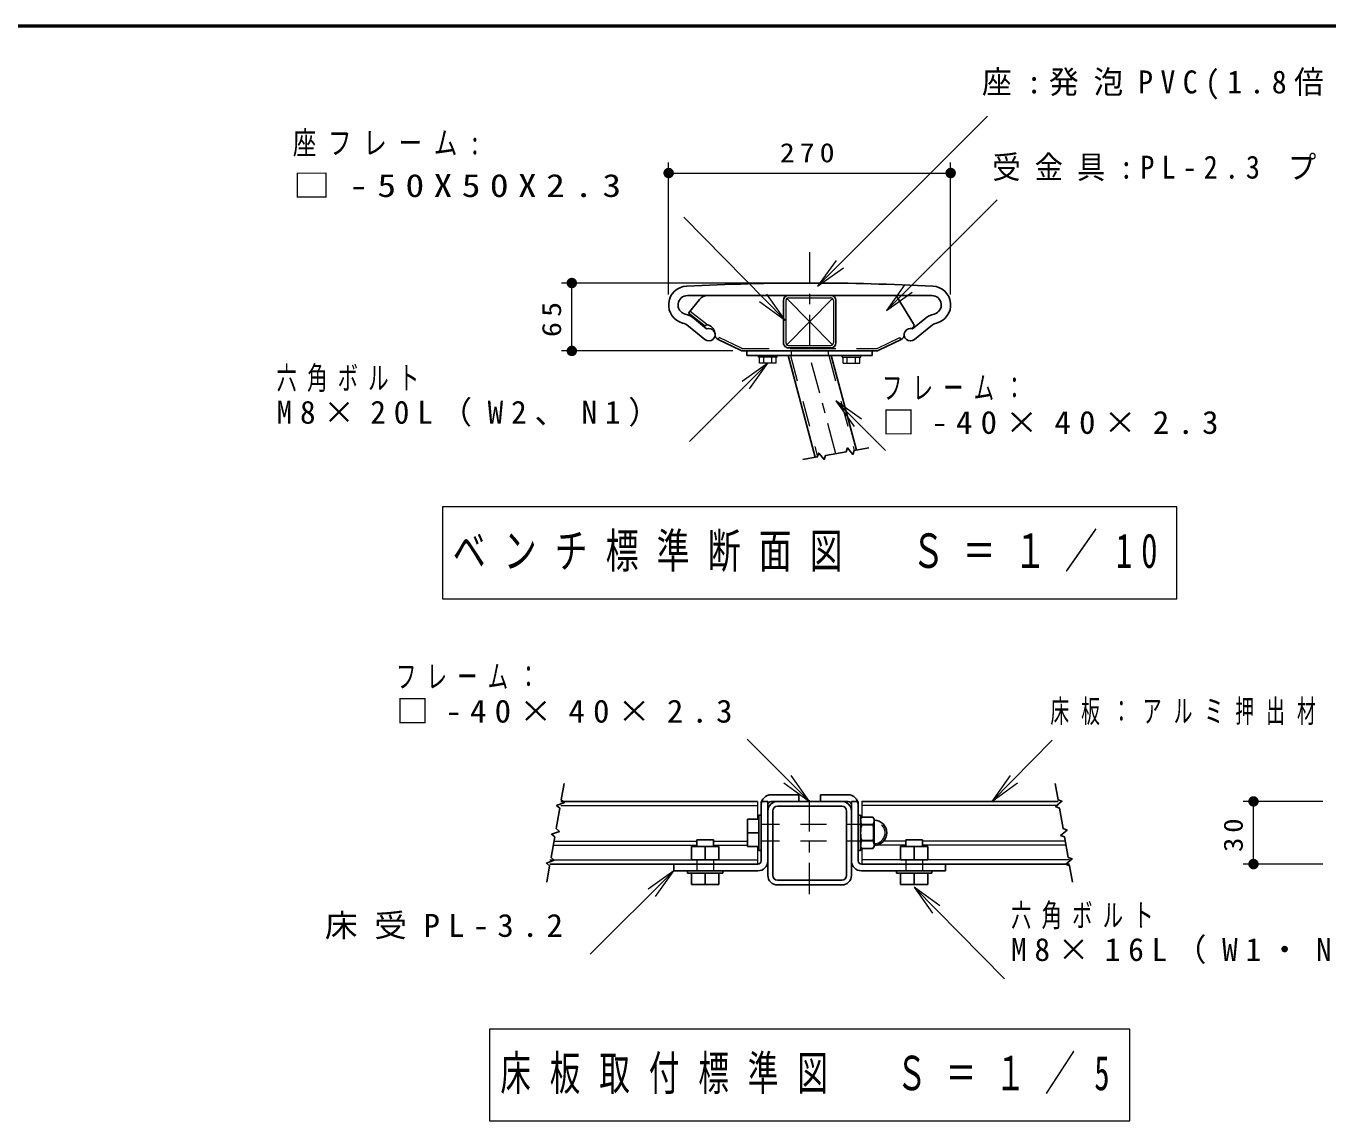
# Model space of a CAD drawing. Units: millimetres on the paper, with parts at other scales. Extents: x -385 to 0, y 0 to 267.
# Drawn here: x -190.6 to -66, y 162.2 to 267 of the extents above; entities that cross this region are included whole.
import ezdxf

# ---------------------------------------------------------------- set-up
doc = ezdxf.new("R2010")
doc.units = ezdxf.units.MM
doc.linetypes.add('USER1', pattern=[4.5, 2.5, -2])
doc.linetypes.add('USER2', pattern=[6, 3, -1, 1, -1])
doc.layers.add('LY_1', color=7, linetype='Continuous', lineweight=13)
doc.layers.add('LY_2', color=7, linetype='Continuous', lineweight=13)
doc.styles.add('ＭＳ ゴシック', font='')
doc.styles.get('ＭＳ ゴシック').set_extended_font_data('MS Gothic')

# ---------------------------------------------------------------- blocks, each defined once
blk = doc.blocks.new('open_arrow')
at = {"color": 0, "linetype": 'Continuous', "lineweight": -2}
blk.add_lwpolyline([(7.5, 1.25), (0, 0), (7.5, -1.25)], dxfattribs=at)
blk = doc.blocks.new('filled_dot')
at = {"color": 0, "linetype": 'Continuous', "lineweight": -2, "const_width": 1.25}
blk.add_lwpolyline([(-0.625, 0, 1), (0.625, 0, 1)], format="xyb", close=True, dxfattribs=at)

msp = doc.modelspace()

# ---------------------------------------------------------------- linework, layer by layer
at = {"layer": 'LY_1'}
for p, q in [((-114.808, 242.092), (-98.545, 258.356)), ((-129.072, 241.298), (-129.072, 253.928)), ((-102.072, 241.298), (-102.072, 253.928)), ((-129.072, 252.928), (-102.072, 252.928)), ((-108.218, 239.766), (-97.611, 250.373)), ((-117.92, 238.829), (-127.624, 248.703)), ((-116.572, 242.398), (-139.34, 242.398)), ((-138.34, 235.898), (-138.34, 242.398)), ((-117.842, 240.738), (-117.842, 236.658)), ((-113.389, 240.919), (-117.755, 236.478)), ((-117.755, 240.919), (-113.389, 236.478)), ((-117.612, 240.968), (-113.532, 240.968)), ((-113.302, 240.738), (-113.302, 236.658)), ((-122.934, 235.898), (-139.34, 235.898)), ((-117.612, 236.428), (-113.532, 236.428)), ((-119.572, 234.739), (-127.073, 227.238)), ((-113.072, 231.129), (-108.322, 226.378)), ((-150.722, 220.975), (-150.722, 212.175)), ((-80.422, 220.975), (-150.722, 220.975)), ((-80.422, 212.175), (-80.422, 220.975)), ((-150.722, 212.175), (-80.422, 212.175)), ((-115.572, 192.768), (-121.54, 198.736)), ((-98.127, 192.768), (-92.359, 198.649)), ((-66.452, 192.768), (-74.081, 192.768)), ((-73.081, 186.768), (-73.081, 192.768)), ((-128.572, 186.128), (-136.568, 178.132)), ((-66.452, 186.768), (-74.081, 186.768)), ((-105.572, 184.548), (-96.904, 175.8)), ((-146.222, 170.978), (-146.222, 162.178)), ((-84.922, 170.978), (-146.222, 170.978)), ((-84.922, 162.178), (-84.922, 170.978)), ((-146.222, 162.178), (-84.922, 162.178))]:
    msp.add_line(p, q, dxfattribs=at)
at = {"layer": 'LY_1', "linetype": 'USER2'}
for p, q in [((-115.572, 245.366), (-115.572, 235.448)), ((-113.056, 226.06), (-115.572, 235.448)), ((-115.572, 183.887), (-115.572, 193.408))]:
    msp.add_line(p, q, dxfattribs=at)
at = {"layer": 'LY_1', "lineweight": 25}
for p, q in [((-127.272, 241.198), (-103.872, 241.198)), ((-126.122, 240.817), (-127.155, 239.506)), ((-118.072, 240.738), (-118.072, 236.658)), ((-113.072, 240.738), (-113.072, 236.658)), ((-107.184, 241.055), (-105.617, 238.504)), ((-125.584, 238.268), (-127.155, 239.506)), ((-125.603, 236.985), (-127.163, 238.267)), ((-125.433, 238.01), (-126.591, 238.962)), ((-105.711, 238.01), (-104.553, 238.962)), ((-105.541, 236.985), (-103.982, 238.267)), ((-122.196, 235.959), (-124.34, 236.999)), ((-108.948, 235.959), (-106.804, 236.999)), ((-121.934, 235.898), (-115.572, 235.898)), ((-117.612, 236.198), (-113.532, 236.198)), ((-115.572, 235.898), (-109.21, 235.898)), ((-116.612, 193.408), (-119.252, 193.408)), ((-116.612, 192.768), (-116.612, 193.408)), ((-114.532, 193.408), (-111.892, 193.408)), ((-114.532, 192.768), (-114.532, 193.408)), ((-119.572, 192.768), (-120.212, 192.768)), ((-120.212, 187.088), (-120.212, 192.768)), ((-119.572, 187.088), (-119.572, 192.768)), ((-116.612, 192.768), (-119.252, 192.768)), ((-114.532, 192.768), (-111.892, 192.768)), ((-111.572, 192.768), (-110.932, 192.768)), ((-111.572, 187.088), (-111.572, 192.768)), ((-110.932, 187.088), (-110.932, 192.768)), ((-120.452, 191.068), (-121.512, 191.068)), ((-121.512, 191.068), (-121.512, 188.468)), ((-120.452, 191.468), (-120.212, 191.468)), ((-120.452, 188.068), (-120.452, 191.468)), ((-120.212, 191.468), (-120.212, 188.068)), ((-110.932, 191.468), (-110.692, 191.468)), ((-110.932, 188.068), (-110.932, 191.468)), ((-110.692, 191.468), (-110.692, 188.068)), ((-110.692, 191.067), (-110.576, 191.268)), ((-110.692, 188.468), (-110.692, 191.067)), ((-109.508, 191.268), (-110.576, 191.268)), ((-109.392, 191.067), (-109.508, 191.268)), ((-109.392, 188.468), (-109.392, 191.067)), ((-120.452, 189.768), (-121.512, 189.768)), ((-109.508, 190.518), (-110.576, 190.518)), ((-126.872, 187.168), (-126.872, 188.468)), ((-124.272, 188.468), (-126.872, 188.468)), ((-126.372, 188.468), (-126.372, 189.088)), ((-126.372, 189.088), (-124.772, 189.088)), ((-125.572, 187.168), (-125.572, 188.468)), ((-124.772, 188.468), (-124.772, 189.088)), ((-124.272, 187.168), (-124.272, 188.468)), ((-120.452, 188.468), (-121.512, 188.468)), ((-110.692, 188.468), (-110.576, 188.268)), ((-109.508, 189.018), (-110.576, 189.018)), ((-109.508, 188.268), (-110.576, 188.268)), ((-109.392, 188.468), (-109.508, 188.268)), ((-106.872, 187.168), (-106.872, 188.468)), ((-106.872, 188.468), (-104.272, 188.468)), ((-106.372, 188.468), (-106.372, 189.088)), ((-104.772, 189.088), (-106.372, 189.088)), ((-105.572, 187.168), (-105.572, 188.468)), ((-104.772, 188.468), (-104.772, 189.088)), ((-104.272, 187.168), (-104.272, 188.468)), ((-124.272, 187.168), (-126.872, 187.168)), ((-120.212, 188.068), (-120.452, 188.068)), ((-110.692, 188.068), (-110.932, 188.068)), ((-106.872, 187.168), (-104.272, 187.168)), ((-128.572, 186.768), (-128.572, 186.128)), ((-120.532, 186.768), (-128.572, 186.768)), ((-120.532, 186.128), (-128.572, 186.128)), ((-127.272, 186.128), (-127.272, 185.888)), ((-123.872, 186.128), (-127.272, 186.128)), ((-127.272, 185.888), (-123.872, 185.888)), ((-126.872, 185.888), (-126.872, 184.828)), ((-125.572, 185.888), (-125.572, 184.828)), ((-124.272, 185.888), (-124.272, 184.828)), ((-123.872, 185.888), (-123.872, 186.128)), ((-110.612, 186.768), (-102.572, 186.768)), ((-110.612, 186.128), (-102.572, 186.128)), ((-107.272, 185.888), (-107.272, 186.128)), ((-107.272, 186.128), (-103.872, 186.128)), ((-103.872, 185.888), (-107.272, 185.888)), ((-106.872, 185.888), (-106.872, 184.828)), ((-105.572, 185.888), (-105.572, 184.828)), ((-104.272, 185.888), (-104.272, 184.828)), ((-103.872, 186.128), (-103.872, 185.888)), ((-102.572, 186.768), (-102.572, 186.128)), ((-124.272, 184.828), (-126.872, 184.828)), ((-106.872, 184.828), (-104.272, 184.828))]:
    msp.add_line(p, q, dxfattribs=at)
at = {"layer": 'LY_1', "linetype": 'USER1'}
for p, q in [((-125.442, 238.449), (-127.013, 239.687)), ((-125.442, 238.449), (-125.584, 238.268)), ((-124.322, 236.989), (-124.221, 237.196)), ((-122.096, 236.166), (-124.221, 237.196)), ((-109.049, 236.166), (-106.923, 237.196)), ((-106.823, 236.989), (-106.923, 237.196)), ((-121.934, 236.128), (-115.572, 236.128)), ((-117.342, 235.898), (-117.342, 235.448)), ((-115.572, 236.128), (-109.21, 236.128)), ((-113.802, 235.898), (-113.802, 235.448)), ((-117.405, 235.448), (-114.806, 225.751)), ((-113.74, 235.448), (-111.307, 226.368)), ((-109.452, 190.568), (-120.212, 190.568)), ((-109.452, 188.968), (-109.452, 190.568)), ((-109.452, 188.968), (-120.212, 188.968)), ((-126.372, 187.168), (-126.372, 186.128)), ((-124.772, 187.168), (-124.772, 186.128)), ((-106.372, 187.168), (-106.372, 186.128)), ((-104.772, 187.168), (-104.772, 186.128))]:
    msp.add_line(p, q, dxfattribs=at)
at = {"layer": 'LY_1', "color": 4, "lineweight": 25}
for p, q in [((-121.572, 235.898), (-109.572, 235.898)), ((-121.572, 235.448), (-121.572, 235.898)), ((-109.572, 235.448), (-109.572, 235.898)), ((-121.572, 235.448), (-109.572, 235.448)), ((-117.643, 235.448), (-115.034, 225.711)), ((-113.502, 235.448), (-111.079, 226.409))]:
    msp.add_line(p, q, dxfattribs=at)
at = {"layer": 'LY_1', "color": 4}
for p, q in [((-120.472, 235.288), (-120.472, 235.448)), ((-118.672, 235.289), (-120.472, 235.289)), ((-120.362, 234.738), (-120.362, 235.288)), ((-118.782, 234.739), (-120.362, 234.739)), ((-119.967, 234.738), (-119.967, 235.288)), ((-119.177, 234.738), (-119.177, 235.288)), ((-118.782, 234.738), (-118.782, 235.288)), ((-118.672, 235.288), (-118.672, 235.448)), ((-112.472, 235.288), (-112.472, 235.448)), ((-112.472, 235.289), (-110.672, 235.289)), ((-112.362, 234.738), (-112.362, 235.288)), ((-112.362, 234.739), (-110.782, 234.739)), ((-111.967, 234.738), (-111.967, 235.288)), ((-111.177, 234.738), (-111.177, 235.288)), ((-110.782, 234.738), (-110.782, 235.288)), ((-110.672, 235.288), (-110.672, 235.448))]:
    msp.add_line(p, q, dxfattribs=at)
at = {"layer": 'LY_1', "color": 2, "lineweight": 25}
for p, q in [((-139.377, 192.768), (-120.592, 192.768)), ((-91.767, 192.768), (-110.552, 192.768)), ((-140.435, 186.768), (-120.592, 186.768)), ((-90.709, 186.768), (-110.552, 186.768))]:
    msp.add_line(p, q, dxfattribs=at)
at = {"layer": 'LY_1', "color": 2}
for p, q in [((-139.377, 192.368), (-120.572, 192.368)), ((-120.572, 192.748), (-120.572, 191.068)), ((-110.572, 192.748), (-110.572, 191.268)), ((-91.767, 192.368), (-110.572, 192.368)), ((-140.118, 188.568), (-126.372, 188.568)), ((-140.047, 188.968), (-126.372, 188.968)), ((-124.772, 188.968), (-121.512, 188.968)), ((-124.772, 188.568), (-121.512, 188.568)), ((-120.572, 188.468), (-120.572, 186.788)), ((-110.572, 188.268), (-110.572, 186.788)), ((-106.372, 188.568), (-109.392, 188.568)), ((-106.372, 188.968), (-108.452, 188.968)), ((-91.097, 188.968), (-104.772, 188.968)), ((-91.026, 188.568), (-104.772, 188.568)), ((-140.435, 187.168), (-120.572, 187.168)), ((-90.709, 187.168), (-110.572, 187.168))]:
    msp.add_line(p, q, dxfattribs=at)
at = {"layer": 'LY_1', "color": 3, "lineweight": 25}
for p, q in [((-118.652, 192.768), (-112.492, 192.768)), ((-118.652, 192.308), (-112.492, 192.308)), ((-119.572, 185.688), (-119.572, 191.848)), ((-119.112, 185.688), (-119.112, 191.848)), ((-112.032, 185.688), (-112.032, 191.848)), ((-111.572, 191.848), (-111.572, 185.688)), ((-118.652, 185.228), (-112.492, 185.228)), ((-112.492, 184.768), (-118.652, 184.768))]:
    msp.add_line(p, q, dxfattribs=at)
at = {"layer": 'LY_1', "lineweight": 25}
for points in [[(-116.232, 225.5), (-114.843, 225.745), (-114.706, 226.121), (-114.192, 225.508), (-114.055, 225.884), (-112.085, 226.231), (-111.948, 226.607), (-111.434, 225.994), (-111.297, 226.37), (-109.908, 226.615)], [(-140.74, 185.04), (-140.462, 186.616), (-140.768, 186.873), (-140.017, 187.147), (-140.323, 187.404), (-139.976, 189.374), (-140.282, 189.631), (-139.53, 189.904), (-139.837, 190.161), (-139.49, 192.131), (-139.796, 192.388), (-139.044, 192.662), (-139.351, 192.919), (-139.073, 194.495)], [(-92.072, 194.495), (-91.794, 192.919), (-91.418, 192.782), (-92.031, 192.268), (-91.655, 192.131), (-91.307, 190.161), (-90.932, 190.025), (-91.544, 189.51), (-91.169, 189.374), (-90.821, 187.404), (-90.445, 187.267), (-91.058, 186.753), (-90.682, 186.616), (-90.404, 185.04)]]:
    msp.add_lwpolyline(points, dxfattribs=at)
for centre, radius, start, end in [((-127.272, 240.298), 1.8, 92.9376, 255.20152), ((-115.572, 12.298), 230.1, 87.0624, 92.9376), ((-103.872, 240.298), 1.8, 284.79848, 87.0624), ((-127.272, 240.298), 0.9, 90, 255.20152), ((-125.337, 240.198), 1, 90, 141.7695), ((-117.612, 240.738), 0.46, 90, 180), ((-113.532, 240.738), 0.46, 0, 90), ((-107.44, 240.898), 0.3, 31.57, 89.99998), ((-103.872, 240.298), 0.9, 284.79848, 90), ((-128.115, 237.108), 2.4, 50.58154, 75.20152), ((-103.029, 237.108), 2.4, 104.79848, 129.41845), ((-128.115, 237.108), 1.5, 50.58154, 75.20152), ((-125.376, 238.21), 0.2, 72.06221, 141.7695), ((-125.622, 237.448), 1, 0, 72.06221), ((-105.872, 238.347), 0.3, 266.81546, 31.57001), ((-103.029, 237.108), 1.5, 104.79848, 129.41845), ((-125.222, 237.448), 0.6, 230.58155, 110.58154), ((-124.122, 237.448), 0.5, 179.99999, 244.1259), ((-107.022, 237.448), 0.5, 295.87411, 0), ((-105.922, 237.448), 0.6, 69.41846, 309.41847), ((-121.934, 236.498), 0.6, 244.1259, 270), ((-117.612, 236.658), 0.46, 179.99999, 270), ((-113.532, 236.658), 0.46, 270, 0), ((-109.21, 236.498), 0.6, 270, 295.87411), ((-119.252, 192.448), 0.96, 90, 180), ((-111.892, 192.448), 0.96, 0, 90), ((-119.252, 192.448), 0.32, 90, 180), ((-111.892, 192.448), 0.32, 0, 90), ((-109.335, 191.067), 1.357, 180, 203.86351), ((-110.749, 191.067), 1.357, 336.13561, 0.00002), ((-109.392, 189.768), 1.2, 270.00001, 90), ((-108.21, 189.768), 2.482, 162.41248, 197.58757), ((-111.874, 189.768), 2.482, 342.41244, 17.58754), ((-109.335, 188.468), 1.357, 156.13559, 180), ((-110.749, 188.468), 1.357, 0.00002, 23.86442), ((-120.532, 187.088), 0.32, 270, 0), ((-120.532, 187.088), 0.96, 270, 0), ((-110.612, 187.088), 0.96, 180, 270), ((-110.612, 187.088), 0.32, 180, 270)]:
    msp.add_arc(centre, radius, start, end, dxfattribs=at)
at = {"layer": 'LY_1'}
for centre, start, end in [((-117.612, 240.738), 90, 180), ((-113.532, 240.738), 0, 90), ((-117.612, 236.658), 179.99999, 270), ((-113.532, 236.658), 270, 0)]:
    msp.add_arc(centre, 0.23, start, end, dxfattribs=at)
at = {"layer": 'LY_1', "linetype": 'USER1'}
for centre, radius, start, end in [((-121.934, 236.498), 0.37, 244.1259, 270), ((-109.21, 236.498), 0.37, 270, 295.87411), ((-109.392, 189.768), 1.04, 270.00001, 90)]:
    msp.add_arc(centre, radius, start, end, dxfattribs=at)
at = {"layer": 'LY_1', "color": 2}
for centre, start, end in [((-120.592, 192.748), 0, 90), ((-120.592, 186.788), 270, 0)]:
    msp.add_arc(centre, 0.02, start, end, dxfattribs=at)
at = {"layer": 'LY_1', "color": 3, "lineweight": 25}
for centre, radius, start, end in [((-118.652, 191.848), 0.92, 90, 180), ((-118.652, 191.848), 0.46, 90, 180), ((-112.492, 191.848), 0.92, 0, 90), ((-112.492, 191.848), 0.46, 0, 90), ((-118.652, 185.688), 0.92, 180, 270), ((-118.652, 185.688), 0.46, 180, 270), ((-112.492, 185.688), 0.92, 270, 0), ((-112.492, 185.688), 0.46, 270, 0)]:
    msp.add_arc(centre, radius, start, end, dxfattribs=at)
at = {"layer": 'LY_1', "color": 2, "lineweight": 25}
for centre, start, end in [((-110.552, 192.748), 90, 180), ((-110.552, 186.788), 180, 270)]:
    msp.add_arc(centre, 0.02, start, end, dxfattribs=at)
at = {"layer": 'LY_2', "lineweight": 50}
msp.add_line((0, 267), (-385, 267), dxfattribs=at)

# ---------------------------------------------------------------- block references
at = {"layer": 'LY_1', "xscale": 0.4, "yscale": 0.4}
msp.add_blockref('filled_dot', (-129.072, 252.928), dxfattribs=at)
for name, p, rotation in [('filled_dot', (-102.072, 252.928), 180), ('open_arrow', (-114.808, 242.092), 45), ('filled_dot', (-138.34, 242.398), 270), ('open_arrow', (-108.218, 239.766), 45), ('open_arrow', (-117.92, 238.829), 134.5), ('filled_dot', (-138.34, 235.898), 90), ('open_arrow', (-119.572, 234.739), 225), ('open_arrow', (-113.072, 231.129), 315), ('open_arrow', (-115.572, 192.768), 135), ('open_arrow', (-98.127, 192.768), 45.6), ('filled_dot', (-73.081, 192.768), 270), ('filled_dot', (-73.081, 186.768), 90), ('open_arrow', (-128.572, 186.128), 225), ('open_arrow', (-105.572, 184.548), 314.7)]:
    msp.add_blockref(name, p, dxfattribs=dict(at, rotation=rotation))

# ---------------------------------------------------------------- texts
at = {"layer": 'LY_1', "style": 'ＭＳ ゴシック'}
for s, insert, char_height, attachment_point in [('\\T1.5;\\W0.95;座:発泡PVC(1.8倍発泡)', (-99.071, 261.356), 2.199, 4), ('\\T1.5;\\W0.75;座フレーム:', (-165.05, 255.703), 2.199, 4), ('\\T1.33;\\W1.15;270', (-115.572, 253.928), 1.833, 8), ('\\T1.5;\\W0.9;受金具:PL-2.3\\~プレス加工', (-98.077, 253.373), 2.199, 4), ('\\T1.5;\\W1.2;□-50X50X2.3', (-165.05, 251.703), 2.199, 4), ('\\T1.5;\\W0.65;六角ボルト', (-166.607, 233.188), 2.199, 4), ('\\T1.5;\\W0.65;フレーム：', (-108.643, 232.328), 2.199, 4), ('\\T1.5;M8×20L（W2、N1）', (-166.607, 229.888), 2.199, 4), ('\\T1.5;\\W1.05;□-40×40×2.3', (-108.643, 229.028), 2.199, 4), ('\\T1.55;\\W0.7;ベンチ標準断面図\u3000Ｓ＝１／10', (-115.572, 216.575), 3.299, 5), ('\\T1.5;\\W0.65;フレーム：', (-155.166, 204.686), 2.199, 4), ('\\T1.5;\\W1.05;□-40×40×2.3', (-155.166, 201.386), 2.199, 4), ('\\T1.64;\\W0.6;床板：アルミ押出材', (-92.53, 201.299), 2.199, 4), ('\\T1.5;\\W0.65;六角ボルト', (-96.293, 181.75), 2.199, 4), ('\\T1.5;\\W1.05;床受PL-3.2', (-161.988, 180.782), 2.199, 4), ('\\T1.5;M8×16L（W1・N1）', (-96.293, 178.45), 2.199, 4), ('\\T1.62;\\W0.65;床板取付標準図\u3000Ｓ＝１／5', (-115.572, 166.578), 3.299, 5)]:
    msp.add_mtext(s, dxfattribs=dict(at, insert=insert, char_height=char_height, attachment_point=attachment_point))
at = {"layer": 'LY_1', "char_height": 1.833, "attachment_point": 8, "rotation": 90, "style": 'ＭＳ ゴシック'}
for s, insert in [('\\T1.34;\\W1.15;65', (-139.34, 239.148)), ('\\T1.34;\\W1.1;30', (-74.081, 189.768))]:
    msp.add_mtext(s, dxfattribs=dict(at, insert=insert))

doc.saveas('drawing.dxf')
